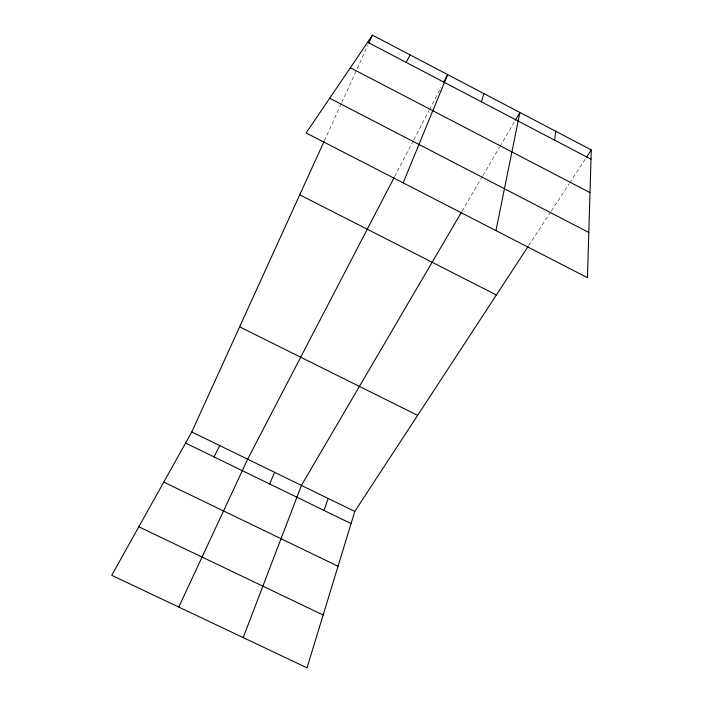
<?xml version="1.0" encoding="UTF-8"?>
<svg xmlns="http://www.w3.org/2000/svg" width="703" height="703" viewBox="0 0 703 703"><rect width="100%" height="100%" fill="white"/><g stroke="black" fill="none" stroke-linecap="round" stroke-linejoin="round"><path stroke-width="0.53" stroke-dasharray="3.52 2.64" d="M324.417 140.662L341.421 103.315M341.869 102.33L367.95 45.036M394.603 176.664L413.259 140.785M413.768 139.818L428.935 110.643M429.445 109.668L441.097 87.269M461.968 211.331L482.328 176.567M482.882 175.627L499.438 147.366M499.982 146.426L514.904 120.96M528.656 245.637L550.677 211.972M551.275 211.067L569.175 183.703M569.773 182.789L585.898 158.131"/><path stroke-width="1.05" d="M591.276 149.915L587.444 277.667L306.156 132.964L372.458 35.15L591.276 149.915L586.495 157.217M554.676 140.178L555.678 131.241M495.958 230.602L519.877 112.471L515.457 120.011M481.397 101.803L483.875 93.587M528.058 246.551L354.778 511.433L307.009 667.85L111.724 575.291L191.778 431.958L323.969 141.637M324.048 510.431L328.16 498.453M243.194 637.603L301.429 485.421L461.423 212.271M403.162 182.868L447.679 74.606L443.628 82.392M269.662 483.98L274.592 472.337M368.855 43.059L372.458 35.15M178.764 607.067L247.649 459.2L394.093 177.631M214.002 456.897L219.775 445.605M406.167 62.4L410.174 54.931M138.807 526.793L323.152 615.002M163.773 482.1L338.046 566.231M191.778 431.958L354.778 511.433M185.574 443.066L351.069 523.577M239.635 326.851L417.626 415.359M299.75 194.819L496.371 294.988M329.698 98.235L588.806 232.447M350.358 67.743L590.002 192.622M367.651 42.233L591.003 159.203"/></g></svg>
